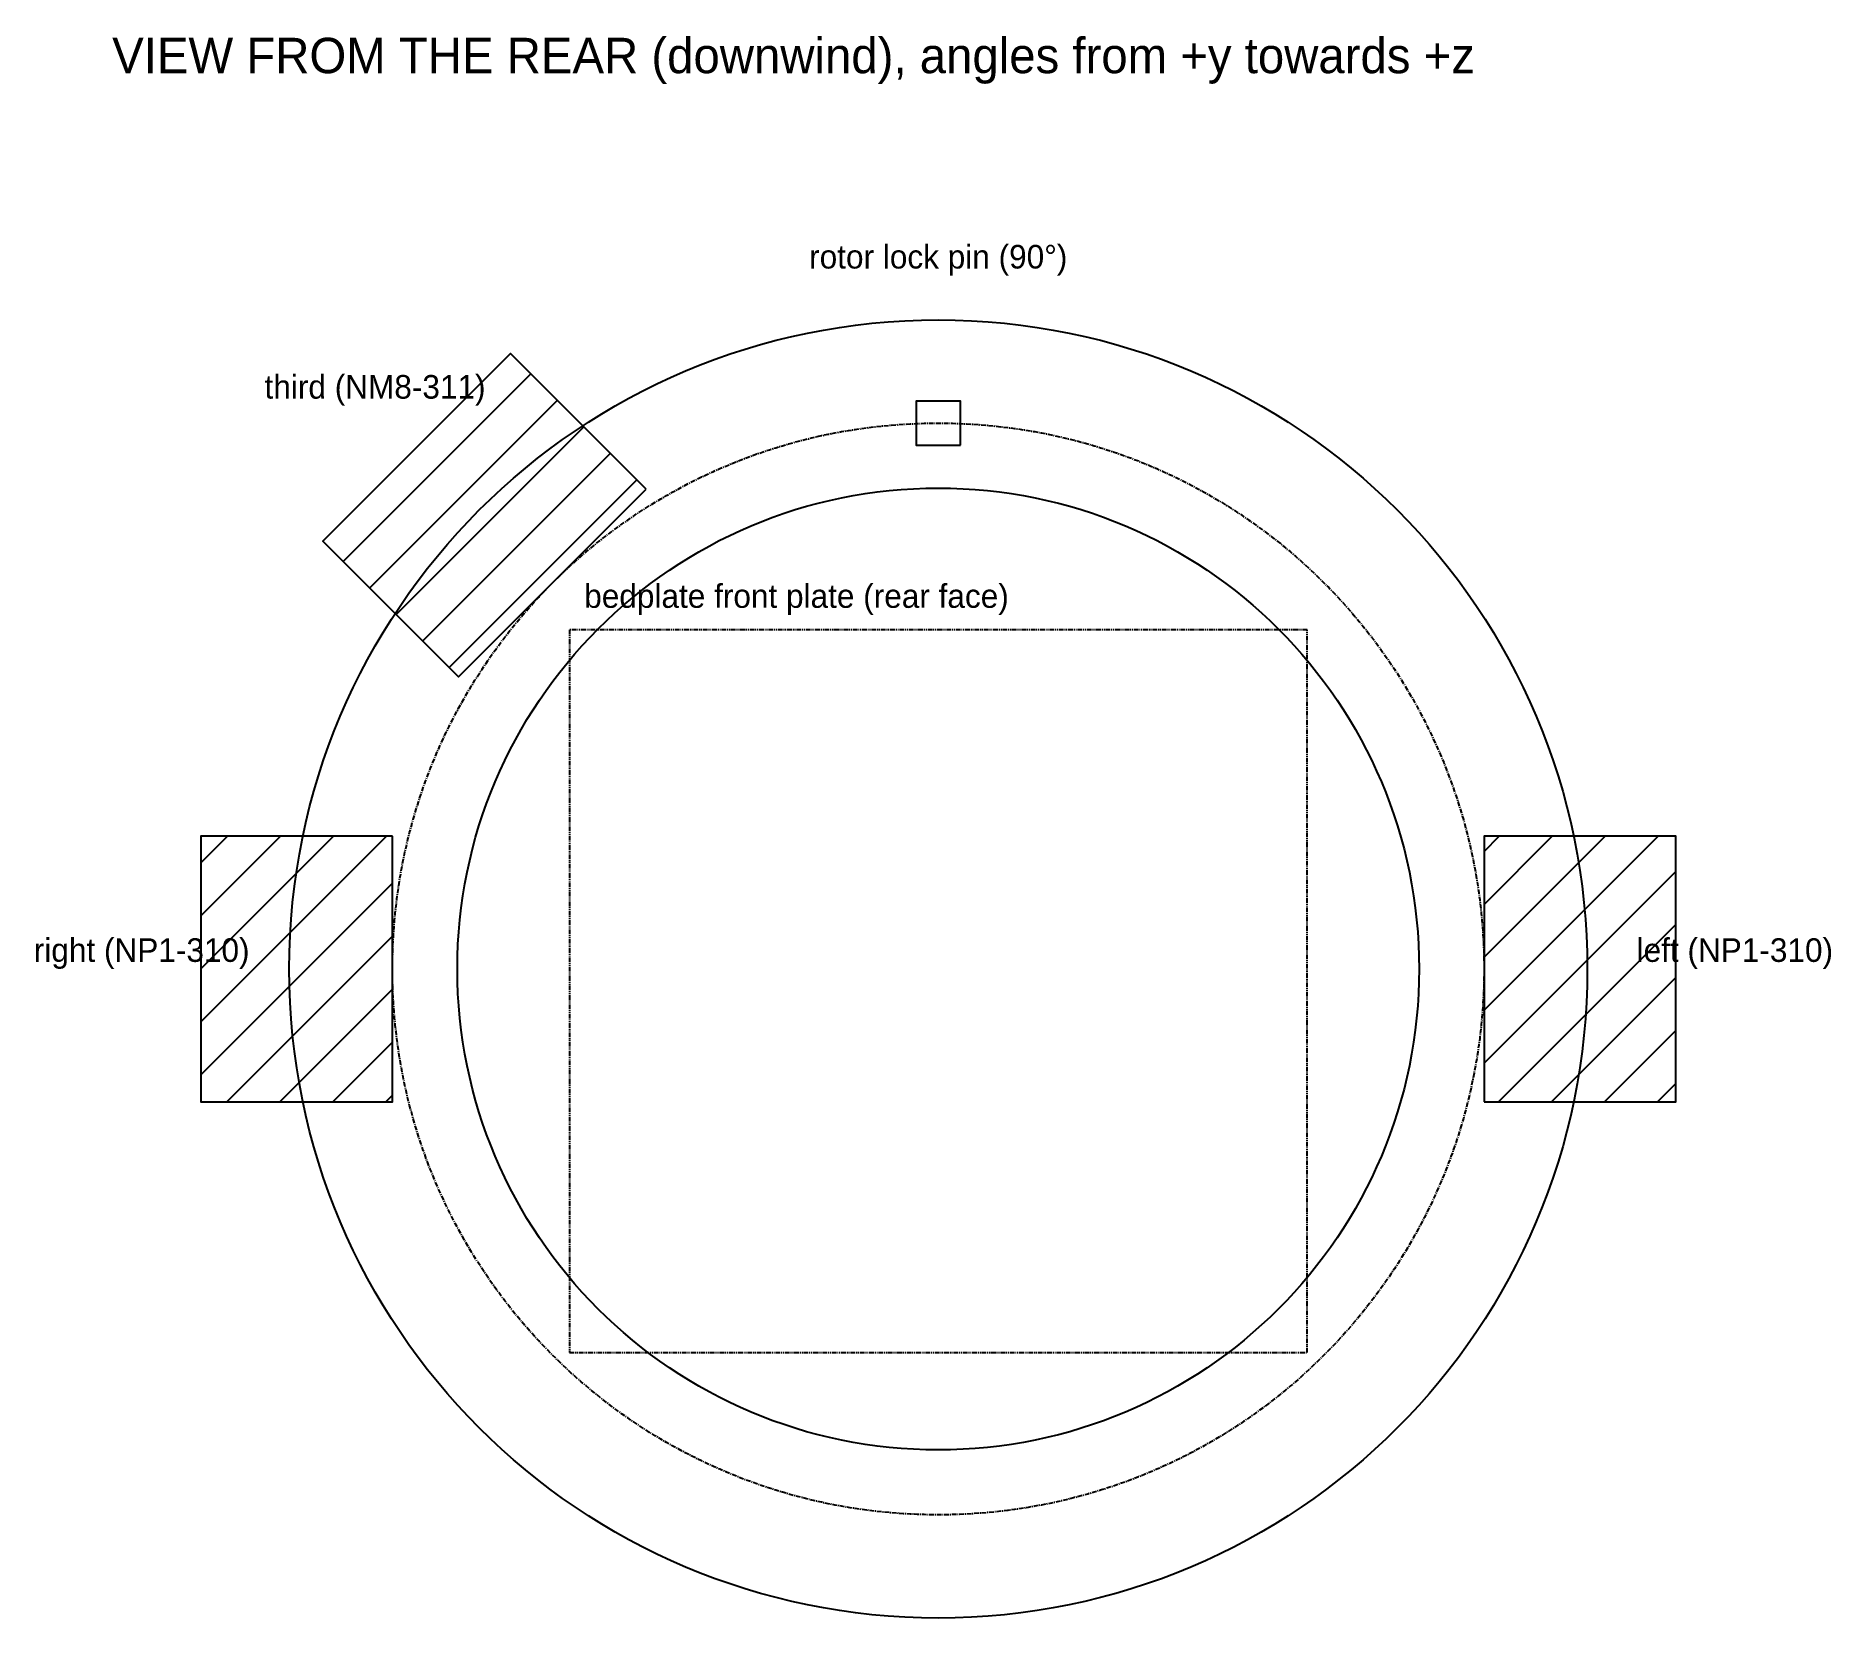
# Model space of a CAD drawing. Header units: millimetres. Extents: x -112 to 1105, y -440 to 632.
import ezdxf
from ezdxf.enums import TextEntityAlignment as Align

# ---------------------------------------------------------------- set-up
doc = ezdxf.new("R2010")
doc.units = ezdxf.units.MM
doc.linetypes.add('CENTER', pattern=[5.08, 3.175, -0.635, 0.635, -0.635])
doc.linetypes.add('PHANTOM', pattern=[6.35, 3.175, -0.635, 0.635, -0.635, 0.635, -0.635])
for name, color, linetype in [('CENTER', 1, 'CENTER'), ('HATCH', 9, 'Continuous'), ('OUTLINE', 7, 'Continuous'), ('PHANTOM', 5, 'PHANTOM'), ('TEXT', 3, 'Continuous')]:
    doc.layers.add(name, color=color, linetype=linetype)

msp = doc.modelspace()

# ---------------------------------------------------------------- hatches: boundary and pattern name
at = {"layer": 'HATCH'}
h = msp.add_hatch(dxfattribs=at)
h.set_pattern_fill('ANSI31', scale=8)
h.paths.add_polyline_path([(302, 325.3), (210.1, 417.2), (82.8, 289.9), (174.7, 198)])
h = msp.add_hatch(dxfattribs=at)
h.set_pattern_fill('ANSI31', scale=8)
h.paths.add_polyline_path([(130, 90), (0, 90), (0, -90), (130, -90)])
h = msp.add_hatch(dxfattribs=at)
h.set_pattern_fill('ANSI31', scale=8)
h.paths.add_polyline_path([(870, -90), (1000, -90), (1000, 90), (870, 90)])

# ---------------------------------------------------------------- linework, layer by layer
at = {"layer": 'CENTER'}
msp.add_circle((500, 0), 370, dxfattribs=at)
at = {"layer": 'OUTLINE'}
for points in [[(302, 325.3), (210.1, 417.2), (82.8, 289.9), (174.7, 198)], [(515, 355), (515, 385), (485, 385), (485, 355)], [(130, 90), (0, 90), (0, -90), (130, -90)], [(870, -90), (1000, -90), (1000, 90), (870, 90)]]:
    msp.add_lwpolyline(points, close=True, dxfattribs=at)
for radius in [440, 326]:
    msp.add_circle((500, 0), radius, dxfattribs=at)
at = {"layer": 'PHANTOM'}
msp.add_lwpolyline([(250, -260), (750, -260), (750, 230), (250, 230)], close=True, dxfattribs=at)

# ---------------------------------------------------------------- texts
at = {"layer": 'TEXT'}
for s, height, p in [('VIEW FROM THE REAR (downwind), angles from +y towards +z', 24, (-60, 600)), ('bedplate front plate (rear face)', 16, (260, 240))]:
    msp.add_text(s, height=height, dxfattribs=at).set_placement(p, align=Align.BOTTOM_LEFT)
for s, p in [('rotor lock pin (90°)', (500, 470)), ('third (NM8-311)', (118.2, 381.8)), ('right (NP1-310)', (-40, 0)), ('left (NP1-310)', (1040, 0))]:
    msp.add_text(s, height=16, dxfattribs=at).set_placement(p, align=Align.BOTTOM_CENTER)

doc.saveas('drawing.dxf')
